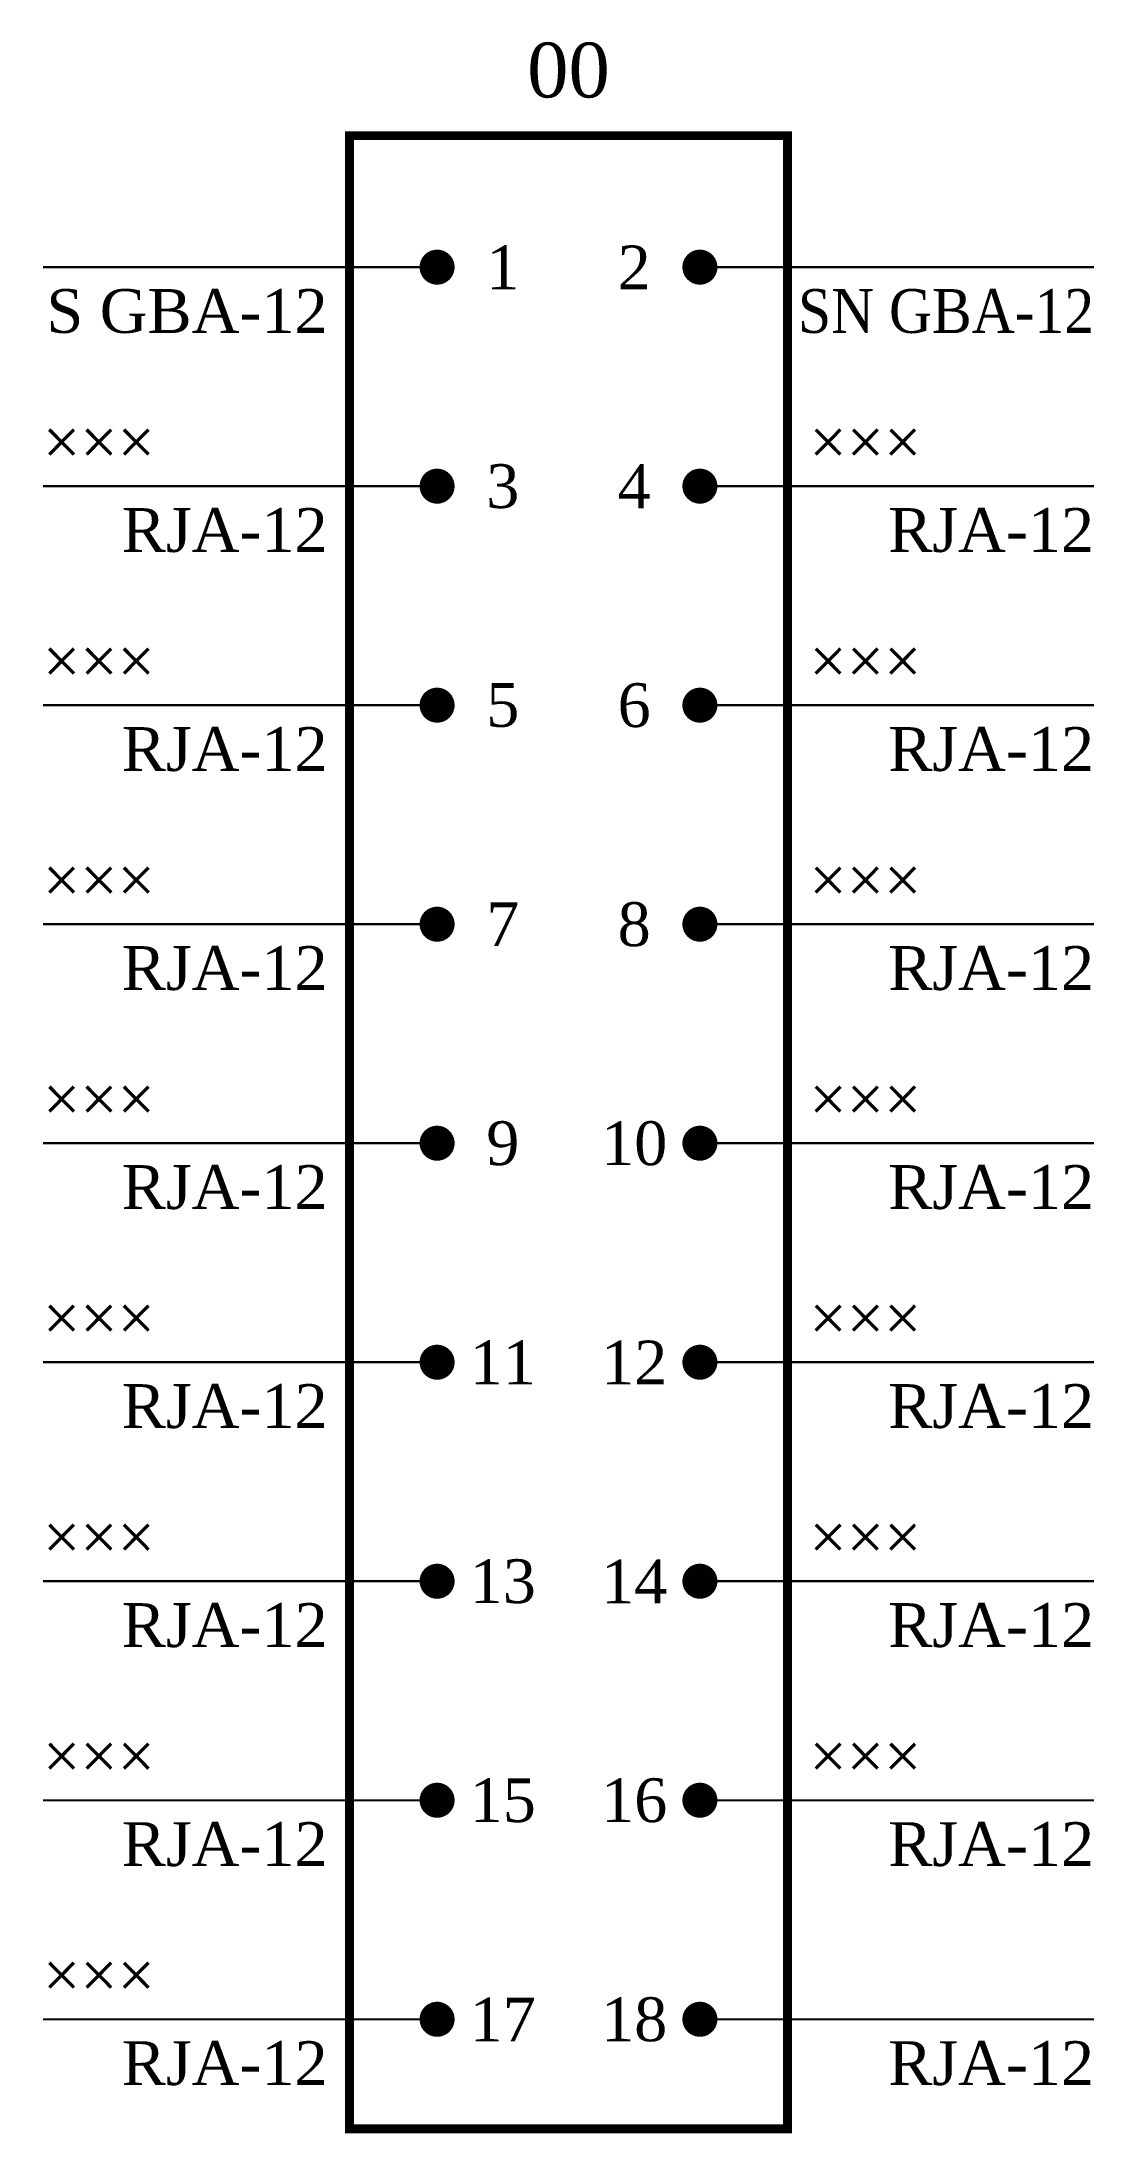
# Model space of a CAD drawing. Header units: millimetres. Extents: x -24.1 to 24.1, y -0.2 to 95.3.
import ezdxf
from ezdxf.enums import TextEntityAlignment as Align

# ---------------------------------------------------------------- set-up
doc = ezdxf.new("R2010")
doc.units = ezdxf.units.MM
doc.linetypes.add('DASHED', pattern=[0.75, 0.5, -0.25])
doc.styles.add('CHINESE', font='TIMES.TTF')

msp = doc.modelspace()

# ---------------------------------------------------------------- linework, layer by layer
at = {"color": 8, "linetype": 'DASHED', "const_width": 0.4}
msp.add_lwpolyline([(-10, 0), (10, 0), (10, 91), (-10, 91)], close=True, dxfattribs=at)
at = {"color": 8, "linetype": 'DASHED', "const_width": 0.1}
for points in [[(-6, 85), (-24, 85)], [(24, 85), (6, 85)], [(-6, 75), (-24, 75)], [(24, 75), (6, 75)], [(-6, 65), (-24, 65)], [(24, 65), (6, 65)], [(-6, 55), (-24, 55)], [(24, 55), (6, 55)], [(-6, 45), (-24, 45)], [(24, 45), (6, 45)], [(-6, 35), (-24, 35)], [(24, 35), (6, 35)], [(-6, 25), (-24, 25)], [(24, 25), (6, 25)], [(-6, 15), (-24, 15)], [(24, 15), (6, 15)], [(-6, 5), (-24, 5)], [(24, 5), (6, 5)]]:
    msp.add_lwpolyline(points, dxfattribs=at)
at = {"color": 8, "linetype": 'Continuous', "const_width": 0.8}
for points in [[(-6.4, 85, 1), (-5.6, 85, 1)], [(5.6, 85, 1), (6.4, 85, 1)]]:
    msp.add_lwpolyline(points, format="xyb", close=True, dxfattribs=at)
at = {"color": 8, "const_width": 0.8}
for points in [[(-6.4, 75, 1), (-5.6, 75, 1)], [(5.6, 75, 1), (6.4, 75, 1)], [(-6.4, 65, 1), (-5.6, 65, 1)], [(5.6, 65, 1), (6.4, 65, 1)], [(-6.4, 55, 1), (-5.6, 55, 1)], [(5.6, 55, 1), (6.4, 55, 1)], [(-6.4, 45, 1), (-5.6, 45, 1)], [(5.6, 45, 1), (6.4, 45, 1)], [(-6.4, 35, 1), (-5.6, 35, 1)], [(5.6, 35, 1), (6.4, 35, 1)], [(-6.4, 25, 1), (-5.6, 25, 1)], [(5.6, 25, 1), (6.4, 25, 1)], [(-6.4, 15, 1), (-5.6, 15, 1)], [(5.6, 15, 1), (6.4, 15, 1)], [(-6.4, 5, 1), (-5.6, 5, 1)], [(5.6, 5, 1), (6.4, 5, 1)]]:
    msp.add_lwpolyline(points, format="xyb", close=True, dxfattribs=at)

# ---------------------------------------------------------------- texts
at = {"color": 3, "linetype": 'Continuous', "style": 'CHINESE'}
msp.add_text('00', height=2.5, dxfattribs=at).set_placement((0, 94), align=Align.MIDDLE)
at = {"color": 8, "linetype": 'Continuous', "style": 'CHINESE'}
for s, p in [('1', (-3, 85)), ('2', (3, 85)), ('4', (3, 75)), ('6', (3, 65))]:
    msp.add_text(s, height=2, dxfattribs=at).set_placement(p, align=Align.MIDDLE)
for s, p in [('S GBA-12', (-11, 83)), ('RJA-12', (24, 73)), ('RJA-12', (24, 63))]:
    msp.add_text(s, height=2, dxfattribs=at).set_placement(p, align=Align.MIDDLE_RIGHT)
at = {"color": 8, "linetype": 'Continuous', "style": 'CHINESE', "width": 0.9}
msp.add_text('SN GBA-12', height=2, dxfattribs=at).set_placement((24, 83), align=Align.MIDDLE_RIGHT)
at = {"color": 8, "style": 'CHINESE'}
for p in [(-24, 77), (-24, 67), (-24, 57), (11, 57), (-24, 47), (11, 47), (-24, 37), (11, 37), (-24, 27), (11, 27), (-24, 17), (11, 17), (-24, 7)]:
    msp.add_text('×××', height=2, dxfattribs=at).set_placement(p, align=Align.MIDDLE_LEFT)
at = {"color": 8, "linetype": 'Continuous', "style": 'CHINESE'}
for p in [(11, 77), (11, 67)]:
    msp.add_text('×××', height=2, dxfattribs=at).set_placement(p, align=Align.MIDDLE_LEFT)
at = {"color": 8, "style": 'CHINESE'}
for s, p in [('3', (-3, 75)), ('5', (-3, 65)), ('7', (-3, 55)), ('8', (3, 55)), ('9', (-3, 45)), ('10', (3, 45)), ('11', (-3, 35)), ('12', (3, 35)), ('13', (-3, 25)), ('14', (3, 25)), ('15', (-3, 15)), ('16', (3, 15)), ('17', (-3, 5)), ('18', (3, 5))]:
    msp.add_text(s, height=2, dxfattribs=at).set_placement(p, align=Align.MIDDLE)
for p in [(-11, 73), (-11, 63), (-11, 53), (24, 53), (-11, 43), (24, 43), (-11, 33), (24, 33), (-11, 23), (24, 23), (-11, 13), (24, 13), (-11, 3), (24, 3)]:
    msp.add_text('RJA-12', height=2, dxfattribs=at).set_placement(p, align=Align.MIDDLE_RIGHT)

doc.saveas('drawing.dxf')
